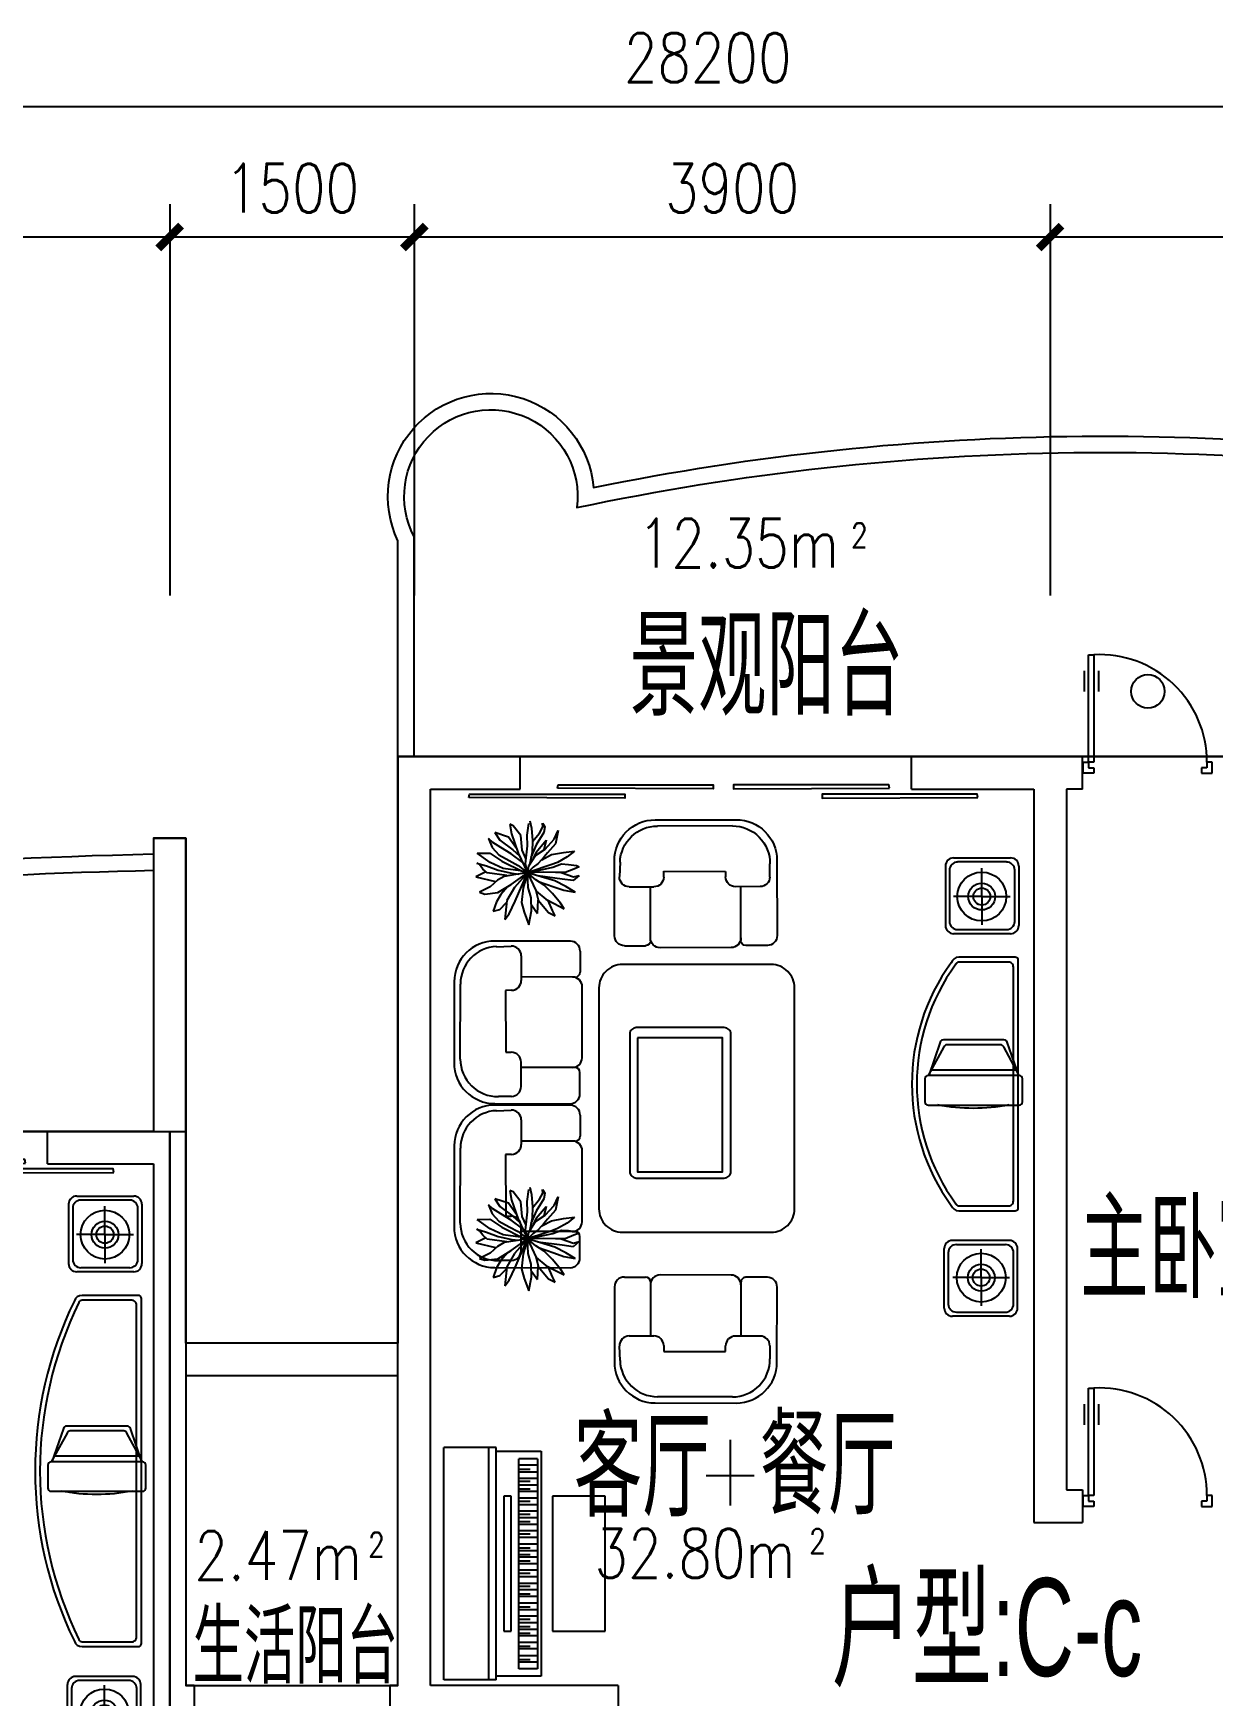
# Model space of a CAD drawing. Header units: millimetres. Extents: x 1143 to 39838, y 578 to 35727.
# Drawn here: x 14052 to 21287, y 24976 to 35177 of the extents above; entities that cross this region are included whole.
import ezdxf
from ezdxf.enums import TextEntityAlignment as Align

# ---------------------------------------------------------------- set-up
doc = ezdxf.new("R2010")
doc.units = ezdxf.units.MM
for name, color, linetype in [('3', 7, 'Continuous'), ('AXIS', 3, 'Continuous'), ('JJ', 8, 'Continuous'), ('PUB_TEXT', 7, 'Continuous'), ('PUB_WINDW', 7, 'Continuous'), ('T', 7, 'Continuous'), ('WALL', 255, 'Continuous'), ('WINDOW', 2, 'Continuous')]:
    doc.layers.add(name, color=color, linetype=linetype)
doc.styles.add('DIM_FONT', font='SIMPLEX', dxfattribs={"width": 0.8})
doc.styles.add('HZ', font='txt', dxfattribs={"width": 0.7, "height": 5, "bigfont": 'hztxt'})
doc.styles.get("Standard").update_dxf_attribs({"font": 'arial.ttf'})
doc.styles.add('STYLE1', font='swissko.ttf', dxfattribs={"width": 0.8})
doc.dimstyles.new('AXIS', dxfattribs={"dimtxt": 300, "dimasz": 1, "dimexe": 250, "dimexo": 300, "dimgap": 0.09, "dimtad": 1, "dimdec": 0, "dimzin": 0, "dimdsep": 46, "dimtxsty": 'DIM_FONT', "dimblk": '_DIMX', "dimcen": 0.09, "dimse1": 1, "dimse2": 1, "dimclrt": 7, "dimadec": 0, "dimazin": 0, "dimtfac": 1, "dimtdec": 0, "dimtix": 1, "dimtmove": 2, "dimatfit": 3, "dimldrblk": '_DIMX', "dimfxl": 1, "dimtolj": 1, "dimtzin": 0, "dimarcsym": 0})

# ---------------------------------------------------------------- blocks, each defined once
blk = doc.blocks.new('_DIMX')
at = {"const_width": 50}
blk.add_lwpolyline([(-70, -70), (70, 70)], dxfattribs=at)
blk = doc.blocks.new('*D61')
at = {"color": 0, "linetype": 'ByBlock', "transparency": 16777216}
blk.add_line((614768, 390748), (610570, 390748), dxfattribs=at)
at = {"layer": 'DEFPOINTS', "color": 0, "linetype": 'ByBlock', "transparency": 16777216}
for p in [(610569, 390748), (610569, 388548), (614769, 388548)]:
    blk.add_point(p, dxfattribs=at)
at = {"color": 0, "linetype": 'ByBlock', "transparency": 16777216, "rotation": 180}
blk.add_blockref('_DIMX', (610569, 390748), dxfattribs=at)
at = {"color": 0, "linetype": 'ByBlock', "transparency": 16777216}
blk.add_blockref('_DIMX', (614769, 390748), dxfattribs=at)
at = {"color": 7, "linetype": 'ByBlock', "transparency": 16777216, "insert": (612669, 391048), "char_height": 300, "attachment_point": 5, "style": 'DIM_FONT'}
blk.add_mtext('\\A1;4200', dxfattribs=at)
blk = doc.blocks.new('*D62')
at = {"color": 0, "linetype": 'ByBlock', "transparency": 16777216}
blk.add_line((632168, 391548), (603970, 391548), dxfattribs=at)
at = {"layer": 'DEFPOINTS', "color": 0, "linetype": 'ByBlock', "transparency": 16777216}
for p in [(603969, 391548), (603969, 388548), (632169, 388548)]:
    blk.add_point(p, dxfattribs=at)
at = {"color": 0, "linetype": 'ByBlock', "transparency": 16777216, "rotation": 180}
blk.add_blockref('_DIMX', (603969, 391548), dxfattribs=at)
at = {"color": 0, "linetype": 'ByBlock', "transparency": 16777216}
blk.add_blockref('_DIMX', (632169, 391548), dxfattribs=at)
at = {"color": 7, "linetype": 'ByBlock', "transparency": 16777216, "insert": (618069, 391848), "char_height": 300, "attachment_point": 5, "style": 'DIM_FONT'}
blk.add_mtext('\\A1;28200', dxfattribs=at)
blk = doc.blocks.new('M_A23MCU')
for p, q in [((-0.454, 0.081), (-0.454, 0.905)), ((-0.454, 0.905), (-0.413, 0.905)), ((-0.413, 0.905), (-0.413, 0.081)), ((-0.489, 0.782), (-0.489, 0.624)), ((-0.378, 0.782), (-0.378, 0.624)), ((-0.495, -0.002), (-0.495, 0.081)), ((-0.495, 0.081), (-0.454, 0.081)), ((-0.413, 0.081), (-0.454, 0.081)), ((-0.454, 0.081), (-0.454, 0.039)), ((-0.454, 0.039), (-0.413, 0.039)), ((-0.413, 0.039), (-0.413, -0.002)), ((0.412, 0.039), (0.412, -0.002)), ((0.453, 0.039), (0.412, 0.039)), ((0.453, 0.081), (0.453, 0.039)), ((0.494, 0.081), (0.453, 0.081)), ((0.494, -0.002), (0.494, 0.081)), ((-0.413, -0.002), (-0.495, -0.002)), ((-0.495, -0.002), (-0.495, -0.002)), ((0.412, -0.002), (0.494, -0.002)), ((0.494, -0.002), (0.494, -0.002))]:
    blk.add_line(p, q)
blk.add_arc((-0.372, 0.082), 0.825, 359.9283, 92.866)
blk = doc.blocks.new('SSS')
at = {"layer": 'JJ', "linetype": 'Continuous'}
for p, q in [((208, 526), (-254, 526)), ((-314, 466), (-314, 334)), ((47, 422), (47, 271)), ((106, 482), (186, 483)), ((-327, 244), (-327, -191)), ((-284, 304), (48, 304)), ((141, 211), (107, 211)), ((143, -168), (141, 211)), ((420, 253), (420, -207)), ((458, -221), (458, 276)), ((106, -169), (143, -168)), ((-314, -411), (-314, -281)), ((-284, -251), (46, -251)), ((47, -380), (47, -229)), ((-254, -471), (208, -471)), ((199, -436), (110, -440))]:
    blk.add_line(p, q, dxfattribs=at)
for centre, radius, start, end in [((-254, 466), 60, 90, 180), ((208, 276), 250, 360, 90), ((107, 422), 60, 90.9883, 180), ((190, 253), 230, 360, 90.9883), ((-284, 334), 30, 180, 270), ((-267, 244), 60, 90, 180), ((107, 271), 60, 180, 270), ((-267, -191), 60, 180, 270), ((107, -229), 60, 91.246, 180), ((-284, -281), 30, 90, 180), ((190, -207), 230, 272.1622, 360), ((208, -221), 250, 270, 360), ((107, -380), 60, 180.5023, 272.1622), ((-254, -411), 60, 180, 270)]:
    blk.add_arc(centre, radius, start, end, dxfattribs=at)
blk = doc.blocks.new('M_A14NPV')
for points in [[(0.1799, 0.1784), (0.1767, 0.1601), (-0.6168, 0.1601), (-0.6167, 0.1808)], [(0.6323, 0.2261), (0.6292, 0.2078), (-0.1643, 0.2078), (-0.1643, 0.2286)]]:
    blk.add_lwpolyline(points, close=True)
blk = doc.blocks.new('A$C399B1928')
at = {"linetype": 'ByBlock'}
for p, q in [((322, 1426), (0, 1426)), ((0, 1426), (0, 0)), ((276, 1426), (276, 0)), ((322, 1426), (322, 0)), ((598, 1403), (322, 1403)), ((575, 1357), (460, 1357)), ((460, 1357), (460, 69)), ((575, 69), (575, 1357)), ((598, 23), (598, 1403)), ((575, 1317), (460, 1317)), ((460, 1300), (529, 1300)), ((575, 1277), (460, 1277)), ((575, 1236), (460, 1236)), ((368, 299), (368, 1127)), ((368, 1127), (414, 1127)), ((414, 1127), (414, 299)), ((460, 1219), (529, 1219)), ((575, 1196), (460, 1196)), ((575, 1156), (460, 1156)), ((460, 1139), (529, 1139)), ((667, 1127), (989, 1127)), ((667, 299), (667, 1127)), ((989, 1127), (989, 299)), ((575, 1116), (460, 1116)), ((460, 1098), (529, 1098)), ((575, 1075), (460, 1075)), ((460, 1052), (529, 1052)), ((575, 1035), (460, 1035)), ((575, 995), (460, 995)), ((460, 978), (529, 978)), ((575, 955), (460, 955)), ((575, 914), (460, 914)), ((460, 897), (529, 897)), ((575, 874), (460, 874)), ((460, 851), (529, 851)), ((575, 834), (460, 834)), ((575, 794), (460, 794)), ((460, 771), (529, 771)), ((575, 753), (460, 753)), ((575, 713), (460, 713)), ((460, 696), (529, 696)), ((575, 673), (460, 673)), ((460, 656), (529, 656)), ((575, 633), (460, 633)), ((460, 615), (529, 615)), ((575, 592), (460, 592)), ((575, 552), (460, 552)), ((460, 529), (529, 529)), ((575, 512), (460, 512)), ((575, 472), (460, 472)), ((460, 454), (529, 454)), ((575, 431), (460, 431)), ((460, 408), (529, 408)), ((575, 391), (460, 391)), ((575, 351), (460, 351)), ((460, 328), (529, 328)), ((575, 311), (460, 311)), ((414, 299), (368, 299)), ((575, 270), (460, 270)), ((460, 253), (529, 253)), ((575, 230), (460, 230)), ((460, 207), (529, 207)), ((989, 299), (667, 299)), ((575, 190), (460, 190)), ((575, 150), (460, 150)), ((460, 132), (529, 132)), ((575, 109), (460, 109)), ((322, 0), (0, 0)), ((322, 23), (598, 23)), ((575, 69), (460, 69))]:
    blk.add_line(p, q, dxfattribs=at)
blk = doc.blocks.new('CHUANGTG')
for p, q in [((173, 227), (-177, 227)), ((-227, -187), (-227, 178)), ((-202, 153), (-202, -162)), ((148, 202), (-152, 202)), ((0, 0), (0, 174)), ((198, -162), (198, 153)), ((223, -187), (223, 178)), ((0, 0), (-174, 0)), ((0, 0), (0, -174)), ((0, 0), (174, 0)), ((173, -237), (-177, -237)), ((-152, -212), (148, -212))]:
    blk.add_line(p, q)
for radius in [150, 82.4, 52.4]:
    blk.add_circle((0, 0), radius)
for centre, start, end in [((-177, 178), 90, 180), ((173, 178), 0, 90), ((-152, 153), 90, 180), ((148, 153), 0, 90), ((-177, -187), 180, 270), ((-152, -162), 180, 270), ((148, -162), 270, 0), ((173, -187), 270, 0)]:
    blk.add_arc(centre, 49.9, start, end)
blk = doc.blocks.new('TV')
blk.add_line((-251, 109), (277, 109))
for points in [[(-267, 75), (-171, 251, -0.320259), (-152, 264), (177, 264, -0.320259), (196, 251), (293, 75)], [(-263, 75), (-193, 280, -0.325839), (-173, 294), (199, 294, -0.325839), (218, 280), (289, 75)]]:
    blk.add_lwpolyline(points, format="xyb")
blk.add_lwpolyline([(313, 55), (313, -86, -0.414214), (293, -106), (-267, -106, -0.414214), (-287, -86), (-287, 55, -0.414214), (-267, 75), (293, 75, -0.414214)], format="xyb", close=True)
blk.add_arc((15, 1019), 1145, 259.0435, 280.9565)
blk = doc.blocks.new('M_F3')
for p, q in [((26, 511), (42, 438)), ((-379, 338), (-344, 250)), ((-336, 298), (-379, 338)), ((-184, 352), (-317, 396)), ((-317, 396), (-270, 321)), ((-105, 242), (-184, 352)), ((-137, 463), (-172, 477)), ((-172, 477), (-155, 384)), ((-155, 384), (-89, 196)), ((-65, 367), (-137, 463)), ((-50, 223), (-65, 367)), ((-1, 371), (16, 486)), ((3, 267), (-1, 371)), ((42, 438), (49, 319)), ((49, 309), (118, 392)), ((160, 396), (86, 275)), ((118, 392), (151, 452)), ((151, 452), (149, 488)), ((149, 488), (172, 452)), ((172, 452), (160, 396)), ((176, 235), (262, 331)), ((262, 331), (301, 415)), ((301, 415), (277, 286)), ((-490, 194), (-367, 196)), ((-363, 102), (-490, 194)), ((-367, 196), (-250, 117)), ((-344, 250), (-280, 177)), ((-260, 250), (-336, 298)), ((-280, 177), (-178, 123)), ((-270, 321), (-143, 227)), ((-157, 187), (-260, 250)), ((-45, 102), (-157, 187)), ((-143, 227), (-77, 167)), ((-89, 196), (1, 3)), ((-11, 137), (-50, 223)), ((-17, 89), (3, 267)), ((14, 71), (80, 173)), ((46, 206), (24, 94)), ((86, 275), (35, 153)), ((49, 319), (46, 206)), ((87, 205), (58, 144)), ((80, 173), (176, 235)), ((87, 205), (184, 321)), ((141, 130), (236, 181)), ((184, 321), (160, 227)), ((197, 198), (166, 158)), ((277, 286), (197, 198)), ((236, 181), (355, 202)), ((355, 202), (460, 215)), ((460, 215), (390, 158)), ((-405, 13), (-504, -36)), ((-468, 83), (-494, 98)), ((-494, 98), (-398, 71)), ((-435, 39), (-468, 83)), ((-393, 2), (-435, 39)), ((-398, 71), (-285, 27)), ((-202, -25), (-393, 2)), ((-237, 44), (-363, 102)), ((-285, 27), (-153, -2)), ((-250, 117), (-45, 15)), ((-67, 21), (-237, 44)), ((-178, 123), (-91, 75)), ((-157, -111), (1, 3)), ((1, 3), (-126, -140)), ((-120, -276), (1, 3)), ((1, 3), (-116, -15)), ((-91, 75), (1, 3)), ((1, 3), (-67, 21)), ((1, 3), (-42, -144)), ((1, 3), (-17, 89)), ((1, 3), (14, 71)), ((170, 60), (1, 3)), ((57, 58), (1, 3)), ((1, 3), (248, 58)), ((155, 8), (1, 3)), ((1, 3), (88, -178)), ((83, -65), (1, 3)), ((270, -77), (1, 3)), ((7, -140), (1, 3)), ((106, 92), (57, 58)), ((166, 158), (106, 92)), ((275, 6), (155, 8)), ((229, 81), (170, 60)), ((295, 104), (229, 81)), ((248, 58), (334, 89)), ((371, 4), (275, 6)), ((390, 158), (295, 104)), ((330, 5), (453, -38)), ((334, 89), (402, 85)), ((454, 39), (371, 4)), ((402, 85), (482, 73)), ((507, 60), (454, 39)), ((482, 73), (507, 60)), ((-504, -36), (-311, -82)), ((-363, -136), (-468, -188)), ((-293, -71), (-363, -136)), ((-227, -32), (-293, -71)), ((-287, -190), (-157, -111)), ((-195, -134), (-260, -209)), ((-116, -15), (-227, -32)), ((-126, -140), (-200, -269)), ((-153, -2), (-82, -10)), ((-42, -144), (-56, -288)), ((36, -242), (7, -140)), ((164, -117), (83, -65)), ((342, -59), (103, -28)), ((109, -82), (260, -134)), ((246, -199), (164, -117)), ((260, -134), (357, -167)), ((377, -132), (270, -77)), ((447, -73), (342, -59)), ((468, -188), (377, -132)), ((507, -23), (447, -73)), ((453, -38), (507, -23)), ((-468, -188), (-414, -205)), ((-414, -205), (-287, -190)), ((-303, -280), (-334, -374)), ((-260, -209), (-303, -280)), ((-270, -355), (-204, -288)), ((-200, -269), (-219, -455)), ((-176, -399), (-120, -276)), ((-56, -288), (-32, -384)), ((40, -370), (36, -242)), ((40, -311), (98, -395)), ((108, -265), (85, -173)), ((88, -178), (180, -255)), ((98, -395), (106, -265)), ((106, -265), (207, -386)), ((180, -255), (262, -299)), ((246, -367), (203, -267)), ((324, -294), (246, -199)), ((262, -299), (359, -349)), ((359, -349), (324, -294)), ((357, -167), (468, -188)), ((-334, -374), (-270, -355)), ((-219, -455), (-176, -399)), ((-32, -384), (14, -505)), ((14, -505), (40, -370)), ((207, -386), (271, -420)), ((271, -420), (246, -367))]:
    blk.add_line(p, q)
at = {"width": 0.8, "flags": 9}
for tag, p in [('XSIZE', (-2, 0)), ('YSIZE', (0, 0))]:
    blk.add_attdef(tag, p, '', height=0.2, dxfattribs=at)
blk = doc.blocks.new('*D69')
at = {"color": 0, "linetype": 'ByBlock', "transparency": 16777216}
blk.add_line((620168, 390748), (616270, 390748), dxfattribs=at)
at = {"layer": 'DEFPOINTS', "color": 0, "linetype": 'ByBlock', "transparency": 16777216}
for p in [(616269, 390748), (616269, 388548), (620169, 388548)]:
    blk.add_point(p, dxfattribs=at)
at = {"color": 0, "linetype": 'ByBlock', "transparency": 16777216, "rotation": 180}
blk.add_blockref('_DIMX', (616269, 390748), dxfattribs=at)
at = {"color": 0, "linetype": 'ByBlock', "transparency": 16777216}
blk.add_blockref('_DIMX', (620169, 390748), dxfattribs=at)
at = {"color": 7, "linetype": 'ByBlock', "transparency": 16777216, "insert": (618219, 391048), "char_height": 300, "attachment_point": 5, "style": 'DIM_FONT'}
blk.add_mtext('\\A1;3900', dxfattribs=at)
blk = doc.blocks.new('*D70')
at = {"color": 0, "linetype": 'ByBlock', "transparency": 16777216}
blk.add_line((616268, 390748), (614770, 390748), dxfattribs=at)
at = {"layer": 'DEFPOINTS', "color": 0, "linetype": 'ByBlock', "transparency": 16777216}
for p in [(614769, 390748), (614769, 388548), (616269, 388548)]:
    blk.add_point(p, dxfattribs=at)
at = {"color": 0, "linetype": 'ByBlock', "transparency": 16777216, "rotation": 180}
blk.add_blockref('_DIMX', (614769, 390748), dxfattribs=at)
at = {"color": 0, "linetype": 'ByBlock', "transparency": 16777216}
blk.add_blockref('_DIMX', (616269, 390748), dxfattribs=at)
at = {"color": 7, "linetype": 'ByBlock', "transparency": 16777216, "insert": (615519, 391048), "char_height": 300, "attachment_point": 5, "style": 'DIM_FONT'}
blk.add_mtext('\\A1;1500', dxfattribs=at)
blk = doc.blocks.new('*D71')
at = {"color": 0, "linetype": 'ByBlock', "transparency": 16777216}
blk.add_line((623468, 390748), (620170, 390748), dxfattribs=at)
at = {"layer": 'DEFPOINTS', "color": 0, "linetype": 'ByBlock', "transparency": 16777216}
for p in [(620169, 390748), (620169, 388548), (623469, 388548)]:
    blk.add_point(p, dxfattribs=at)
at = {"color": 0, "linetype": 'ByBlock', "transparency": 16777216, "rotation": 180}
blk.add_blockref('_DIMX', (620169, 390748), dxfattribs=at)
at = {"color": 0, "linetype": 'ByBlock', "transparency": 16777216}
blk.add_blockref('_DIMX', (623469, 390748), dxfattribs=at)
at = {"color": 7, "linetype": 'ByBlock', "transparency": 16777216, "insert": (621819, 391048), "char_height": 300, "attachment_point": 5, "style": 'DIM_FONT'}
blk.add_mtext('\\A1;3300', dxfattribs=at)
blk = doc.blocks.new('1T4F81聚福元')
for p, q in [((-6862.1, -2892.1, -1533.8), (-6862.1, -3296.3, -1533.8)), ((-7009.2, -3112.6, -1533.8), (-6715, -3112.6, -1533.8))]:
    blk.add_line(p, q)
at = {"layer": '3'}
for p, q in [((-8150, 1300), (-5750, 1300)), ((-13750, -1000), (-11050, -1000)), ((-8900, -2300), (-10200, -2300)), ((-8900, -2500), (-10200, -2500)), ((-10150, -4400), (-8950, -4400))]:
    blk.add_line(p, q, dxfattribs=at)
for points in [[(-8900, 1300), (-8900, 2623.7, -1.1970619), (-7700.2, 2950.8, -0.0966745), (-1700, 3000)], [(-8800, 1300), (-8800, 2647.4, -1.3664991), (-7802.2, 2827.5, -0.0989975), (-1700, 2898.3, -0.0986947)], [(-10400, 600, 0.0422199), (-17400, -155.7), (-17400, -1000)]]:
    blk.add_lwpolyline(points, format="xyb", dxfattribs=at)
blk.add_arc((-9433.1, -41153.6), 41864.8, 91.32651, 102.22771, dxfattribs=at)
at = {"layer": 'AXIS'}
for p, q in [((-10300, 4690.2), (-10300, 2288)), ((-8800, 4690.2), (-8800, 2288)), ((-4900, 4690.2), (-4900, 2288))]:
    blk.add_line(p, q, dxfattribs=at)
blk.add_circle((-4300, 1700), 102.5, dxfattribs=at)
at = {"layer": 'JJ', "linetype": 'Continuous'}
for points in [[(-7523.1, 24.1, 0.4142136), (-7667.1, -119.9), (-7667.1, -1474.8, 0.4142136), (-7523.1, -1618.8), (-6611.1, -1618.8, 0.4142136), (-6467.1, -1474.8), (-6467.1, -119.9, 0.4142136), (-6611.1, 24.1)], [(-5114.6, -1487.3, 0.4142136), (-5094.6, -1467.3), (-5094.6, 48.3, 0.4142136), (-5114.6, 68.3), (-5459.5, 68.3, 0.3171388), (-5506.6, 35.1, 0.3235792), (-5506.6, -1454.1, 0.3171388), (-5459.5, -1487.3)], [(-5124.6, -1427.3), (-5124.6, 8.3, 0.4142136), (-5154.6, 38.3), (-5459.5, 38.3, 0.3171388), (-5478.3, 25, 0.3256457), (-5478.3, -1444, 0.3171388), (-5459.5, -1457.3), (-5154.6, -1457.3, 0.4142136)], [(-7437.8, -363.4, 0.4142136), (-7477.8, -403.4), (-7477.8, -1246.3, 0.4142136), (-7437.8, -1286.3), (-6897.8, -1286.3, 0.4142136), (-6857.8, -1246.3), (-6857.8, -403.4, 0.4142136), (-6897.8, -363.4)], [(-10492.7, -4161.9, 0.4142136), (-10472.7, -4141.9), (-10472.7, -2026.4, 0.4142136), (-10492.7, -2006.4), (-10837.6, -2006.4, 0.3171388), (-10884.7, -2039.6, 0.2306466), (-10884.7, -4128.7, 0.3171388), (-10837.6, -4161.9)], [(-10502.7, -4101.9), (-10502.7, -2066.4, 0.4142136), (-10532.7, -2036.4), (-10837.6, -2036.4, 0.3171388), (-10856.5, -2049.7, 0.2312091), (-10856.5, -4118.7, 0.3171388), (-10837.6, -4131.9), (-10532.7, -4131.9, 0.4142136)]]:
    blk.add_lwpolyline(points, format="xyb", close=True, dxfattribs=at)
blk.add_lwpolyline([(-7430, -426.4), (-7430, -1249.3), (-6910, -1249.3), (-6910, -426.4)], close=True, dxfattribs=at)
at = {"layer": 'WALL'}
for p, q in [((-8900, -2000), (-8900, 1300)), ((-8900, 1300), (-8150, 1300)), ((-8150, 1100), (-8150, 1300)), ((-5750, 1300), (-4700, 1300)), ((-5750, 1100), (-5750, 1300)), ((-4700, 1100), (-4700, 1300)), ((-8700, -2000), (-8700, 1100)), ((-8700, 1100), (-8150, 1100)), ((-5750, 1100), (-5000, 1100)), ((-5000, 1100), (-5000, -3400)), ((-4800, 1100), (-4800, -3200)), ((-4700, 1100), (-4800, 1100)), ((-10400, 800), (-10400, -1000)), ((-10400, 800), (-10200, 800)), ((-10200, 800), (-10400, 800)), ((-10200, 800), (-10200, -4400)), ((-10400, 0), (-10400, -1000)), ((-11050, -1200), (-11050, -1000)), ((-11050, -1000), (-10400, -1000)), ((-11050, -1200), (-10400, -1200)), ((-10400, -1200), (-10400, -7600)), ((-8900, -4400), (-8900, -2000)), ((-8700, -4400), (-8700, -2000)), ((-4800, -3200), (-4700, -3200)), ((-4700, -3200), (-4700, -3400)), ((-5000, -3400), (-4700, -3400)), ((-10150, -4400), (-10200, -4400)), ((-10150, -4400), (-10150, -4600)), ((-8950, -4400), (-8950, -4600)), ((-8900, -4400), (-8950, -4400)), ((-7550, -4400), (-8700, -4400)), ((-7550, -4400), (-7550, -4700))]:
    blk.add_line(p, q, dxfattribs=at)
at = {"layer": 'WINDOW'}
blk.add_lwpolyline([(4600, -1000), (0, -1000), (0, 800), (-200, 800), (-216, -4000), (-1500, -4000), (-1500, 3100), (-1500, 3100), (-1700, 3100), (-1700, 1300), (-8900, 1300), (-8900, -2300), (-10200, -2300), (-10200, 800), (-10400, 800), (-10400, -1000), (-18300, -1000)], dxfattribs=at)
for points in [[(-10300, -1000), (-10200, -1000), (-10200, -4400), (-8900, -4400), (-8900, 1300), (-1500, 1300), (-1500, -4400), (-200, -4400), (-100, -4400), (-100, -7500), (-10300, -7500)], [(-21200, -1000), (-10300, -1000), (-10300, -7500), (-7600, -7500), (-7600, -9600), (-8500, -9600), (-8500, -11600), (-13258, -11600), (-13258, -11500), (-11742, -11500), (-11742, -9700), (-14400, -9700), (-14400, -10000), (-20300, -10000), (-20300, -7000), (-21200, -7000)]]:
    blk.add_lwpolyline(points, close=True, dxfattribs=at)
at = {"layer": 'JJ', "linetype": 'Continuous', "xscale": 0.6271999999999999, "yscale": 0.6271999999999999, "zscale": 0.6271999999999999, "rotation": 359.9999999999276}
for p in [(-8106.2, 584.9), (-8106.2, -1662.2)]:
    blk.add_blockref('M_F3', p, dxfattribs=at)
at = {"layer": 'JJ', "linetype": 'Continuous', "xscale": -1}
for name, p, rotation in [('SSS', (-7100.5, 453.9), 270.108193056035), ('TV', (-5355.4, -732.8), 359.9999999999276), ('TV', (-10733.5, -3102.5), 359.9999999999276), ('A$C399B1928', (-8618.4, -2940.2), 180)]:
    blk.add_blockref(name, p, dxfattribs=dict(at, rotation=rotation))
at = {"layer": 'JJ', "linetype": 'Continuous'}
for name, p, rotation in [('CHUANGTG', (-5318.8, 440.9), 179.9999999999277), ('SSS', (-8097, -303.8), 179.8918069438201), ('SSS', (-8097, -1310.3), 179.8918069438201), ('CHUANGTG', (-10696.9, -1633.8), 179.9999999999277), ('CHUANGTG', (-5322, -1897.5), 359.9999999999276), ('SSS', (-7100.5, -2208.6), 269.8918069438201), ('CHUANGTG', (-10700.1, -4572.2), 359.9999999999276)]:
    blk.add_blockref(name, p, dxfattribs=dict(at, rotation=rotation))
at = {"layer": 'WINDOW', "xscale": 800, "yscale": 800, "zscale": 800}
blk.add_blockref('M_A23MCU', (-4300, 1200), dxfattribs=at)
at = {"layer": 'WINDOW', "rotation": 180}
for name, p, xscale, yscale, zscale in [('M_A14NPV', (-7705.8, 1319), 1200, 1200, 1200), ('M_A14NPV', (-6101.1, 1319), -1200, 1200, 1200), ('M_A14NPV', (-11401.1, -981), -1200, 1200, 1200), ('M_A23MCU', (-4300, -3300), -800, -800, 800)]:
    blk.add_blockref(name, p, dxfattribs=dict(at, xscale=xscale, yscale=yscale, zscale=zscale))
at = {"style": 'DIM_FONT', "oblique": -180, "text_generation_flag": 4, "width": 0.8, "flags": 9}
for tag, p, rotation in [('XSIZE', (1326.3, -15051.1), 135), ('YSIZE', (1326.3, -15051.1), 135), ('XSIZE', (3900.1, -18100), 45), ('YSIZE', (3900.1, -18100), 45)]:
    blk.add_attdef(tag, p, '', height=0.5, rotation=rotation, dxfattribs=at)
at = {"layer": 'JJ', "oblique": -180, "text_generation_flag": 4, "width": 0.8, "flags": 9}
for p in [(1764.7, -14093.6), (2339, -19893.8)]:
    blk.add_attdef('XSIZE', p, '', height=0.441, dxfattribs=at)
blk.add_attdef('XSIZE', (-13521.8, -18540), '', height=0.441, rotation=90, dxfattribs=at)
at = {"layer": 'PUB_TEXT', "style": 'DIM_FONT', "width": 0.8}
for s, p in [('12.35m', (-6193.8, 2609.4)), ('2.47m', (-9119.4, -3602.4)), ('32.80m', (-6460.1, -3589.5, -1533.8))]:
    blk.add_text(s, height=300, dxfattribs=at).set_placement(p, align=Align.MIDDLE_RIGHT)
for p in [(-6203.4, 2582.2), (-9165.7, -3611.1), (-6460.1, -3589.5, -1533.8)]:
    blk.add_text(' 2', height=150, dxfattribs=at).set_placement(p)
at = {"layer": 'T'}
for s, height, style, width, p in [('景观阳台', 600, 'HZ', 0.7, (-7479.5, 1550.9)), ('主卧室', 600, 'HZ', 0.7, (-4715.7, -2025.9)), ('客厅', 600, 'HZ', 0.7, (-7821, -3365.1)), ('餐厅', 600, 'HZ', 0.7, (-6680.9, -3351.5)), ('户型:C-c', 600, 'STYLE1', 0.6, (-6238.2, -4341.7, -1600)), ('生活阳台', 450, 'HZ', 0.7, (-10159.4, -4389.5))]:
    blk.add_text(s, height=height, dxfattribs=dict(at, style=style, width=width)).set_placement(p)
at = {"layer": 'AXIS'}
dim = blk.add_aligned_dim(p1=(7100, 2288), p2=(-21100, 2288), distance=-3000, dimstyle='AXIS', dxfattribs=at)
dim.commit()
dim.dimension.update_dxf_attribs({"geometry": '*D62', "text_midpoint": (-7000, 5588), "insert": (-625068.8, -386260.4)})
for base, p1, p2, picture, middle in [((-14500, 4488), (-10300, 2288), (-14500, 2288), '*D61', (-12400, 4788)), ((-10300, 4488), (-8800, 2288), (-10300, 2288), '*D70', (-9550, 4788)), ((-8800, 4488), (-4900, 2288), (-8800, 2288), '*D69', (-6850, 4788)), ((-4900, 4488), (-1600, 2288), (-4900, 2288), '*D71', (-3250, 4788))]:
    dim = blk.add_linear_dim(base=base, p1=p1, p2=p2, dimstyle='AXIS', dxfattribs=at)
    dim.commit()
    dim.dimension.update_dxf_attribs({"geometry": picture, "text_midpoint": middle, "insert": (-625068.8, -386260.4)})

msp = doc.modelspace()

# ---------------------------------------------------------------- block references
at = {"layer": 'PUB_WINDW'}
msp.add_blockref('1T4F81聚福元', (25189, 29439), dxfattribs=at)

doc.saveas('drawing.dxf')
